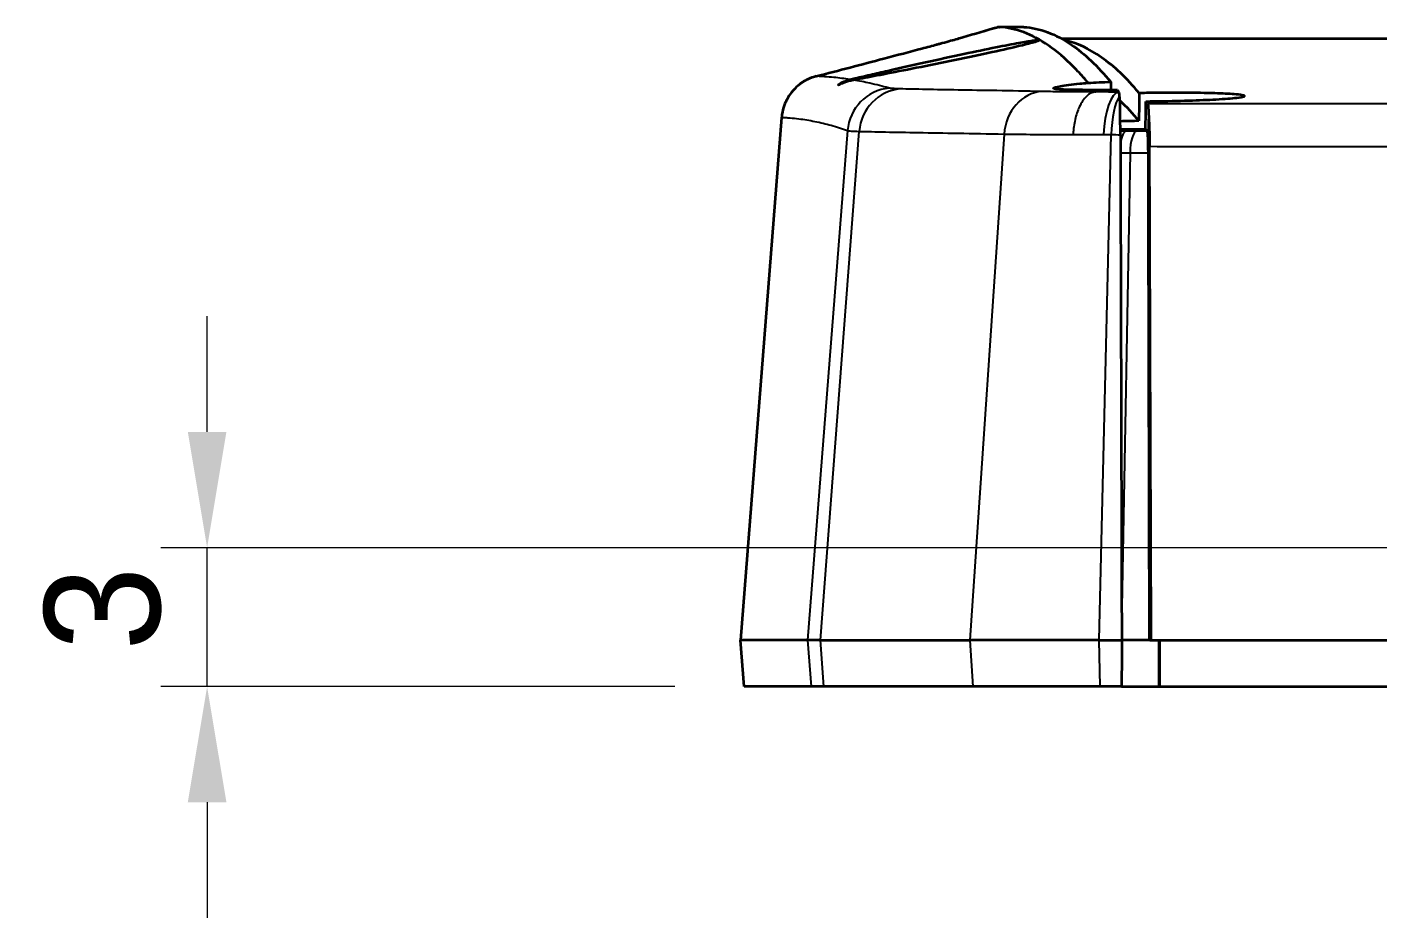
# Model space of a CAD drawing. Header units: millimetres. Extents: x 0 to 1594, y 0 to 281.
# Drawn here: x 1285.7 to 1314.88, y 101.04 to 120.29 of the extents above; entities that cross this region are included whole.
import ezdxf

# ---------------------------------------------------------------- set-up
doc = ezdxf.new("R2010")
doc.units = ezdxf.units.MM
doc.layers.get('Defpoints').update_dxf_attribs({"lineweight": 25})
for name, color, linetype, lineweight in [('Dimension (ISO)', 7, 'Continuous', 18), ('Visible (ISO)', 7, 'Continuous', 35), ('Visible Narrow (ISO)', 7, 'Continuous', 25)]:
    doc.layers.add(name, color=color, linetype=linetype, lineweight=lineweight)
doc.styles.add('Note Text (TK)', font='')
doc.styles.get('Note Text (TK)').set_extended_font_data('MS PGothic')
doc.dimstyles.new('Default - Method 1b (TK)', dxfattribs={"dimtxt": 2.5, "dimasz": 2.5, "dimexe": 1, "dimexo": 1.5, "dimgap": 1, "dimtad": 1, "dimtoh": 1, "dimrnd": 1e-08, "dimdsep": 46, "dimtxsty": 'Note Text (TK)', "dimcen": 0.09, "dimdle": 5, "dimclrd": 100, "dimclre": 100, "dimclrt": 7, "dimadec": 1, "dimazin": 1, "dimtfac": 1, "dimtmove": 0, "dimatfit": 3, "dimfxl": 0, "dimtolj": 1, "dimlwd": -1, "dimlwe": -1, "dimarcsym": 0})

# ---------------------------------------------------------------- blocks, each defined once
blk = doc.blocks.new('*D170')
at = {"layer": 'Defpoints', "color": 0, "transparency": 16777216}
for p in [(1289.589, 109.036), (1318.433, 109.036), (1301.19, 106.036)]:
    blk.add_point(p, dxfattribs=at)
at = {"layer": 'Dimension (ISO)', "color": 100, "transparency": 16777216}
for p, q in [((1289.589, 111.536), (1289.589, 114.036)), ((1316.933, 109.036), (1288.589, 109.036)), ((1289.589, 106.036), (1289.589, 109.036)), ((1299.69, 106.036), (1288.589, 106.036)), ((1289.589, 103.536), (1289.589, 101.036))]:
    blk.add_line(p, q, dxfattribs=at)
for points in [[(1289.172, 111.536), (1290.006, 111.536), (1289.589, 109.036)], [(1289.172, 103.536), (1290.006, 103.536), (1289.589, 106.036)]]:
    blk.add_solid(points, dxfattribs=at)
at = {"layer": 'Dimension (ISO)', "color": 7, "transparency": 16777216, "insert": (1287.339, 106.811), "char_height": 2.5, "attachment_point": 4, "rotation": 90, "style": 'Note Text (TK)'}
blk.add_mtext('\\A1;3', dxfattribs=at)

msp = doc.modelspace()

# ---------------------------------------------------------------- linework, layer by layer
at = {"layer": 'Visible (ISO)'}
for p, q in [((1306.703, 120.2859), (1306.6648, 120.2859)), ((1307.233, 120.2859), (1306.703, 120.2859)), ((1308.0457, 120.0359), (1337.1325, 120.0359)), ((1302.0001, 118.3322), (1301.111, 107.0359)), ((1301.1166, 107.0359), (1301.111, 107.0359)), ((1301.1897, 106.0359), (1301.111, 107.0359)), ((1302.5582, 107.0359), (1301.1166, 107.0359)), ((1302.8369, 107.0359), (1302.5582, 107.0359)), ((1302.8369, 107.0359), (1306.0634, 107.0359)), ((1308.8579, 107.0359), (1306.0634, 107.0359)), ((1308.8579, 107.0359), (1309.3477, 107.0359)), ((1309.9508, 107.0359), (1309.3477, 107.0359)), ((1309.9508, 107.0359), (1309.9832, 107.0359)), ((1309.9832, 107.0359), (1318.5117, 107.0359)), ((1301.1952, 106.0359), (1301.1897, 106.0359)), ((1302.6369, 106.0359), (1301.1952, 106.0359)), ((1302.9133, 106.0359), (1302.6369, 106.0359)), ((1306.1314, 106.0359), (1302.9133, 106.0359)), ((1308.8819, 106.0359), (1306.1314, 106.0359)), ((1309.3446, 106.0359), (1308.8819, 106.0359)), ((1309.3446, 106.0359), (1310.1471, 106.0359)), ((1310.1471, 106.0359), (1310.1687, 106.0359)), ((1310.1687, 106.0359), (1316.9738, 106.0359))]:
    msp.add_line(p, q, dxfattribs=at)
for points in [[(1305.9171, 120.0663), (1306.1664, 120.1395), (1306.4156, 120.2127), (1306.6648, 120.2859)], [(1306.703, 120.2859), (1306.7031, 120.2859), (1306.7033, 120.2859), (1306.7034, 120.2859)], [(1305.6513, 119.9911), (1305.702, 120.0053), (1305.7527, 120.0195), (1305.8034, 120.0337)], [(1305.8034, 120.0337), (1305.8487, 120.0464), (1305.8856, 120.057), (1305.9171, 120.0663)], [(1303.475, 119.1516), (1303.5105, 119.1602), (1303.5495, 119.1695), (1303.5919, 119.1795)], [(1309.1099, 119.1012), (1309.1105, 119.0404), (1309.111, 118.9796), (1309.1116, 118.9188)], [(1308.7778, 118.8848), (1308.7675, 118.898), (1308.7572, 118.9111), (1308.7469, 118.9241)], [(1309.257, 118.9179), (1309.2665, 118.9056), (1309.2761, 118.8932), (1309.2856, 118.8807)], [(1309.3101, 118.6586), (1309.307, 118.7134), (1309.3038, 118.7588), (1309.3004, 118.7941)], [(1309.3078, 118.6974), (1309.4448, 118.5676), (1309.5817, 118.4207), (1309.7187, 118.2568)], [(1309.8623, 118.0786), (1309.8641, 118.2788), (1309.8659, 118.479), (1309.8677, 118.6792)], [(1309.9068, 118.6286), (1309.8938, 118.6456), (1309.8807, 118.6625), (1309.8677, 118.6792)], [(1309.7187, 118.2568), (1309.5811, 118.2541), (1309.4462, 118.2507), (1309.3163, 118.2468)], [(1309.8623, 118.0786), (1309.8736, 118.064), (1309.885, 118.0493), (1309.8963, 118.0345)], [(1309.9138, 118.0116), (1309.9122, 117.9588), (1309.9106, 117.906), (1309.909, 117.8532)]]:
    msp.add_open_spline(points, degree=3, dxfattribs=at)
for points, knots in [([(1308.6195, 119.0803), (1308.6154, 119.0851), (1308.6114, 119.0899), (1308.5286, 119.1884), (1308.4509, 119.276), (1308.3502, 119.3813), (1308.3277, 119.4044), (1308.125, 119.6077), (1307.9453, 119.7601), (1307.3989, 120.1384), (1307.0566, 120.2652), (1306.7034, 120.2859)], [0.5969198, 0.5969198, 0.5969198, 0.5969198, 0.6291619, 0.6291619, 1.2619379, 1.2619379, 1.4447716, 1.4447716, 2.9147939, 2.9147939, 5.9313916, 5.9313916, 5.9313916, 5.9313916]), ([(1307.233, 120.2859), (1307.5756, 120.2651), (1307.9182, 120.1373), (1308.5438, 119.7085), (1308.8269, 119.4414), (1309.1099, 119.1012)], [-5.683478, -5.683478, -5.683478, -5.683478, -2.9032583, -2.9032583, -0.6045057, -0.6045057, -0.6045057, -0.6045057]), ([(1302.744, 119.2212), (1303.2336, 119.3494), (1303.7287, 119.4792), (1304.4926, 119.6804), (1304.7782, 119.7559), (1305.1458, 119.8538), (1305.2573, 119.8837), (1305.3653, 119.9128), (1305.374, 119.9151), (1305.3887, 119.9191), (1305.3947, 119.9207), (1305.4021, 119.9227), (1305.4036, 119.9231), (1305.4058, 119.9237), (1305.4066, 119.9239), (1305.4545, 119.9368), (1305.451, 119.9359), (1305.5391, 119.9599), (1305.5985, 119.9763), (1305.6513, 119.9911)], [0, 0, 0, 0, 0.1518408, 0.1518408, 0.24307822, 0.24307822, 0.28682842, 0.28682842, 0.29074151, 0.29074151, 0.29345456, 0.29345456, 0.2941328, 0.2941328, 0.29447192, 0.29447192, 0.31617725, 0.31617725, 0.38715087, 0.38715087, 0.38715087, 0.38715087]), ([(1303.5919, 119.1795), (1303.6974, 119.2044), (1303.8226, 119.2337), (1304.0806, 119.2932), (1304.2075, 119.3223), (1304.5804, 119.4072), (1304.8406, 119.4658), (1305.3852, 119.5865), (1305.666, 119.6479), (1306.1824, 119.7579), (1306.4164, 119.8066), (1306.8165, 119.8867), (1306.9845, 119.9189), (1307.2457, 119.9658), (1307.3443, 119.982), (1307.4641, 119.9987), (1307.5, 120.0027), (1307.5359, 120.0048), (1307.5448, 120.0049), (1307.5545, 120.0043), (1307.5571, 120.0039), (1307.5605, 120.0029), (1307.5616, 120.0024), (1307.563, 120.0011), (1307.5631, 120.0003), (1307.562, 119.9978), (1307.5597, 119.9959), (1307.5433, 119.9864), (1307.5142, 119.9758), (1307.3989, 119.9406), (1307.2903, 119.9118), (1306.9859, 119.8374), (1306.7824, 119.7907), (1306.3026, 119.6855), (1306.0272, 119.6273), (1305.4638, 119.5115), (1305.1814, 119.4547), (1304.6576, 119.3509), (1304.4185, 119.3042), (1304.0071, 119.2246), (1303.8332, 119.1914), (1303.6398, 119.155), (1303.5951, 119.1466), (1303.5539, 119.139)], [-1.3812946, -1.3812946, -1.3812946, -1.3812946, -1.3240629, -1.3240629, -1.2769022, -1.2769022, -1.193687, -1.193687, -1.1082235, -1.1082235, -1.0303355, -1.0303355, -0.9603267, -0.9603267, -0.8995946, -0.8995946, -0.8604932, -0.8604932, -0.8421112, -0.8421112, -0.8326289, -0.8326289, -0.8250079, -0.8250079, -0.816388, -0.816388, -0.8019133, -0.8019133, -0.7553496, -0.7553496, -0.682309, -0.682309, -0.5983685, -0.5983685, -0.5093235, -0.5093235, -0.4237262, -0.4237262, -0.3451852, -0.3451852, -0.2742071, -0.2742071, -0.250727, -0.250727, -0.250727, -0.250727]), ([(1309.7237, 118.8577), (1309.4534, 119.181), (1309.1831, 119.438), (1308.6447, 119.8176), (1308.3768, 119.9413), (1308.1088, 119.9997)], [-5.0734475, -5.0734475, -5.0734475, -5.0734475, -2.8781144, -2.8781144, -0.7033194, -0.7033194, -0.7033194, -0.7033194]), ([(1302.744, 119.2212), (1302.7346, 119.2188), (1302.7236, 119.2158), (1302.6953, 119.2073), (1302.6783, 119.202), (1302.6314, 119.1849), (1302.6021, 119.1739), (1302.512, 119.1297), (1302.4518, 119.103), (1302.308, 118.9804), (1302.2602, 118.9354), (1302.1745, 118.825), (1302.1398, 118.7737), (1302.0584, 118.6149), (1302.014, 118.4887), (1302.0006, 118.3393), (1302.0003, 118.3358), (1302.0001, 118.3322)], [-0.1277307671, -0.1277307671, -0.1277307671, -0.1277307671, -0.1265084804, -0.1265084804, -0.1252861938, -0.1252861938, -0.1240639072, -0.1240639072, -0.1228416206, -0.1228416206, -0.1223630014, -0.1223630014, -0.122068029, -0.122068029, -0.1216299871, -0.1216299871, -0.1216193339, -0.1216193339, -0.1216193339, -0.1216193339]), ([(1303.5539, 119.139), (1303.5304, 119.1346), (1303.5081, 119.1297), (1303.3684, 119.0953), (1303.281, 119.054), (1303.2371, 119.0377), (1303.2323, 119.0362), (1303.228, 119.0353), (1303.2271, 119.0351), (1303.226, 119.035), (1303.2256, 119.035), (1303.225, 119.0351), (1303.2247, 119.0351), (1303.2242, 119.0353), (1303.224, 119.0354), (1303.2236, 119.0359), (1303.2236, 119.0364), (1303.2243, 119.0384), (1303.2262, 119.0406), (1303.2361, 119.0494), (1303.2482, 119.0581), (1303.3069, 119.0934), (1303.3774, 119.1281), (1303.475, 119.1516)], [0, 0, 0, 0, 0.01331736, 0.01331736, 0.08834264, 0.08834264, 0.10106838, 0.10106838, 0.10491875, 0.10491875, 0.10722026, 0.10722026, 0.10926892, 0.10926892, 0.11184574, 0.11184574, 0.11697345, 0.11697345, 0.12916458, 0.12916458, 0.15344012, 0.15344012, 0.21054451, 0.21054451, 0.21054451, 0.21054451]), ([(1308.7469, 118.9241), (1308.5716, 118.9242), (1308.417, 118.9255), (1308.1855, 118.93), (1308.1001, 118.9329), (1308, 118.9389), (1307.9711, 118.9412), (1307.9361, 118.9452), (1307.9258, 118.9466), (1307.9128, 118.9487), (1307.909, 118.9494), (1307.903, 118.9507), (1307.9005, 118.9512), (1307.8958, 118.9523), (1307.8936, 118.9529), (1307.8884, 118.9544), (1307.8857, 118.9553), (1307.8771, 118.9589), (1307.8741, 118.9617), (1307.8749, 118.9764), (1307.9261, 118.9908), (1308.1226, 119.0241), (1308.2654, 119.0426), (1308.5006, 119.0682), (1308.5585, 119.0742), (1308.6195, 119.0803)], [-0.39044995, -0.39044995, -0.39044995, -0.39044995, -0.32487133, -0.32487133, -0.2723563, -0.2723563, -0.24518339, -0.24518339, -0.23161697, -0.23161697, -0.22546157, -0.22546157, -0.22085853, -0.22085853, -0.21597627, -0.21597627, -0.20844288, -0.20844288, -0.18801187, -0.18801187, -0.1069739, -0.1069739, -0.02674496, -0.02674496, -0.00245352, -0.00245352, -0.00245352, -0.00245352]), ([(1308.6195, 119.0803), (1308.6942, 119.0843), (1308.7734, 119.088), (1308.9376, 119.095), (1309.0223, 119.0983), (1309.1099, 119.1012)], [-0.059910869, -0.059910869, -0.059910869, -0.059910869, -0.030162697, -0.030162697, -0.001052901, -0.001052901, -0.001052901, -0.001052901]), ([(1309.257, 118.9179), (1309.0768, 118.9187), (1308.9068, 118.9207), (1308.75, 118.924), (1308.7484, 118.924), (1308.7469, 118.9241)], [-0.061989042, -0.061989042, -0.061989042, -0.061989042, -0.004028237, -0.004028237, -0.003446903, -0.003446903, -0.003446903, -0.003446903]), ([(1308.7778, 118.8848), (1308.7778, 118.8847), (1308.7776, 118.8846), (1308.7767, 118.8845), (1308.7764, 118.8844), (1308.776, 118.8844)], [0, 0, 0, 0, 0.0005838622, 0.0005838622, 0.00080892757, 0.00080892757, 0.00080892757, 0.00080892757]), ([(1309.3004, 118.7941), (1309.3002, 118.7963), (1309.3, 118.7984), (1309.2951, 118.8479), (1309.2903, 118.8746), (1309.2856, 118.8807)], [0.037105584, 0.037105584, 0.037105584, 0.037105584, 0.038795417, 0.038795417, 0.0767238, 0.0767238, 0.0767238, 0.0767238]), ([(1309.7237, 118.8577), (1309.7226, 118.7266), (1309.7215, 118.5955), (1309.7198, 118.3952), (1309.7193, 118.326), (1309.7187, 118.2568)], [-0.060102013, -0.060102013, -0.060102013, -0.060102013, -0.02076172, -0.02076172, 0, 0, 0, 0]), ([(1309.8677, 118.6792), (1309.9339, 118.6798), (1310.0004, 118.6806), (1310.3159, 118.685), (1310.5618, 118.6905), (1311.0098, 118.7048), (1311.2098, 118.7133), (1311.5727, 118.7334), (1311.7258, 118.7451), (1311.906, 118.7656), (1311.9566, 118.7742), (1312.0011, 118.7888), (1312.0068, 118.7949), (1311.9919, 118.8063), (1311.9729, 118.8117), (1311.9045, 118.8232), (1311.8496, 118.8291), (1311.6711, 118.8426), (1311.528, 118.8494), (1311.1653, 118.8602), (1310.9425, 118.8638), (1310.456, 118.8662), (1310.1968, 118.8649), (1309.8658, 118.8603), (1309.7944, 118.8591), (1309.7237, 118.8577)], [-0.79234578, -0.79234578, -0.79234578, -0.79234578, -0.77235174, -0.77235174, -0.69766294, -0.69766294, -0.62677745, -0.62677745, -0.54829356, -0.54829356, -0.49386798, -0.49386798, -0.45436466, -0.45436466, -0.41688631, -0.41688631, -0.37090191, -0.37090191, -0.30131293, -0.30131293, -0.22414966, -0.22414966, -0.14630592, -0.14630592, -0.12472512, -0.12472512, -0.12472512, -0.12472512]), ([(1309.3179, 117.96), (1309.3176, 118.0836), (1309.3168, 118.2037), (1309.3145, 118.4287), (1309.313, 118.5304), (1309.3108, 118.6302), (1309.3105, 118.6447), (1309.3101, 118.6586)], [0, 0, 0, 0, 0.037211362, 0.037211362, 0.075645186, 0.075645186, 0.082516463, 0.082516463, 0.082516463, 0.082516463]), ([(1309.9068, 118.6286), (1309.9114, 118.6226), (1309.9157, 118.5962), (1309.9221, 118.5195), (1309.9245, 118.4804), (1309.9266, 118.4335)], [0, 0, 0, 0, 0.037090102, 0.037090102, 0.061679043, 0.061679043, 0.061679043, 0.061679043]), ([(1309.9266, 118.4335), (1309.9271, 118.4267), (1309.9276, 118.4198), (1309.9335, 118.3314), (1309.9381, 118.2299), (1309.9433, 118.051), (1309.9447, 117.9853), (1309.9468, 117.849), (1309.9474, 117.779), (1309.9477, 117.708)], [0.039699878, 0.039699878, 0.039699878, 0.039699878, 0.043262706, 0.043262706, 0.084016543, 0.084016543, 0.10558439, 0.10558439, 0.127003628, 0.127003628, 0.127003628, 0.127003628]), ([(1309.3175, 118.0773), (1309.3253, 118.0773), (1309.3332, 118.0772), (1309.5088, 118.0765), (1309.6842, 118.077), (1309.8623, 118.0786)], [-0.9780614, -0.9780614, -0.9780614, -0.9780614, -0.975527116, -0.975527116, -0.921660306, -0.921660306, -0.921660306, -0.921660306]), ([(1309.3179, 117.96), (1309.3209, 116.8634), (1309.3239, 115.7665), (1309.3338, 112.1247), (1309.3408, 109.5801), (1309.3477, 107.0359)], [0.4033537, 0.4033537, 0.4033537, 0.4033537, 0.7332702, 0.7332702, 1.4979758, 1.4979758, 1.4979758, 1.4979758]), ([(1309.8963, 118.0345), (1309.899, 118.031), (1309.9015, 118.0134), (1309.9058, 117.9525), (1309.9076, 117.9107), (1309.9089, 117.8569), (1309.909, 117.855), (1309.909, 117.8532)], [0, 0, 0, 0, 0.021808732, 0.021808732, 0.042770125, 0.042770125, 0.043506792, 0.043506792, 0.043506792, 0.043506792]), ([(1309.909, 117.8532), (1309.9107, 117.8137), (1309.9121, 117.7692), (1309.9141, 117.6715), (1309.9147, 117.6191), (1309.9149, 117.5655)], [0.043710906, 0.043710906, 0.043710906, 0.043710906, 0.059480552, 0.059480552, 0.075621228, 0.075621228, 0.075621228, 0.075621228]), ([(1309.9832, 107.0359), (1309.9757, 109.281), (1309.9683, 111.5263), (1309.9564, 115.0835), (1309.952, 116.3957), (1309.9477, 117.708)], [0.011013, 0.011013, 0.011013, 0.011013, 0.6868411, 0.6868411, 1.0818451, 1.0818451, 1.0818451, 1.0818451]), ([(1309.9149, 117.5655), (1309.9162, 117.0285), (1309.9174, 116.4915), (1309.9258, 112.9818), (1309.9329, 110.0087), (1309.94, 107.0359)], [0.5894411, 0.5894411, 0.5894411, 0.5894411, 0.750872, 0.750872, 1.6445521, 1.6445521, 1.6445521, 1.6445521]), ([(1309.3477, 107.0359), (1309.3472, 106.8685), (1309.3467, 106.7022), (1309.3457, 106.3691), (1309.3451, 106.203), (1309.3446, 106.0359)], [0.00100527, 0.00100527, 0.00100527, 0.00100527, 0.05140962, 0.05140962, 0.10172985, 0.10172985, 0.10172985, 0.10172985]), ([(1310.1687, 106.0359), (1310.1692, 106.2022), (1310.1697, 106.3687), (1310.1707, 106.7026), (1310.1712, 106.8694), (1310.1717, 107.0359)], [0.00100173, 0.00100173, 0.00100173, 0.00100173, 0.05104509, 0.05104509, 0.10117123, 0.10117123, 0.10117123, 0.10117123])]:
    msp.add_open_spline(points, degree=3, knots=knots, dxfattribs=at)
msp.add_rational_spline([(1310.1502, 107.0359), (1310.1486, 106.5354), (1310.1471, 106.0359)], [2.38457034659, 2.38617960925, 2.38778787099], degree=2, dxfattribs=at)
at = {"layer": 'Visible Narrow (ISO)'}
for p, q in [((1301.1166, 107.0359), (1302.0052, 118.333)), ((1303.4245, 118.049), (1302.5582, 107.0359)), ((1302.8369, 107.0359), (1303.6777, 118.0316)), ((1306.8071, 117.9727), (1306.0634, 107.0359)), ((1308.8579, 107.0359), (1309.1202, 117.9602)), ((1309.5259, 117.5659), (1309.3458, 107.7469)), ((1301.1952, 106.0359), (1301.1166, 107.0359)), ((1302.5582, 107.0359), (1302.6369, 106.0359)), ((1302.9133, 106.0359), (1302.8369, 107.0359)), ((1306.0634, 107.0359), (1306.1314, 106.0359)), ((1308.8819, 106.0359), (1308.8579, 107.0359))]:
    msp.add_line(p, q, dxfattribs=at)
for centre, major_axis, ratio, start_param, end_param in [((1303.0016, 118.2546), (-0.1396, 0.9902), 0.9994211, 0.1160933, 1.3522766), ((1304.4208, 117.9706), (-0.4052, -0.9142), 0.99938, 3.6568713, 5.0508362), ((1304.6462, 117.9532), (0.0286, 0.9996), 0.9716815, 0.1188904, 1.5200057), ((1307.6685, 117.8942), (0.0234, 0.9997), 0.8644325, 0.0803457, 1.5124896), ((1309.3003, 117.882), (0.0033, 1), 0.3448562, 0.0521212, 1.4933896), ((1309.4244, 117.8817), (0.0011, 1), 0.3052192, 0.4221452, 1.4926041), ((1309.4508, 117.5357), (0.0006, 0.5), 0.3052033, 0.0512797, 1.0541843), ((1309.6756, 117.5354), (0.0006, 0.5), 0.2999812, 0.0511427, 1.5100548)]:
    msp.add_ellipse(centre, major_axis=major_axis, ratio=ratio, start_param=start_param, end_param=end_param, dxfattribs=at)
for points in [[(1305.8034, 120.0337), (1306.1034, 120.1178), (1306.4034, 120.2018), (1306.7034, 120.2859)], [(1302.7483, 119.2219), (1302.746, 119.2216), (1302.7445, 119.2214), (1302.744, 119.2212)], [(1302.7586, 119.2223), (1302.7552, 119.2225), (1302.7518, 119.2224), (1302.7483, 119.2219)], [(1304.3232, 118.9656), (1304.3184, 118.9673), (1304.3136, 118.9687), (1304.3087, 118.9701)], [(1304.5594, 118.949), (1304.5574, 118.949), (1304.5554, 118.9491), (1304.5535, 118.9491)], [(1307.711, 118.8906), (1307.6802, 118.8911), (1307.6507, 118.8917), (1307.6225, 118.8923)], [(1308.7796, 118.8848), (1308.779, 118.8848), (1308.7784, 118.8848), (1308.7778, 118.8848)], [(1302.0001, 118.3322), (1302.0001, 118.3323), (1302.0018, 118.3326), (1302.0052, 118.333)], [(1309.9266, 118.4335), (1309.9223, 118.2929), (1309.9181, 118.1523), (1309.9138, 118.0116)], [(1308.9567, 117.9605), (1309.0108, 117.9603), (1309.0653, 117.9602), (1309.1202, 117.9602)], [(1309.1202, 117.9602), (1309.1861, 117.9601), (1309.252, 117.96), (1309.3179, 117.96)]]:
    msp.add_open_spline(points, degree=3, dxfattribs=at)
for points, knots in [([(1303.475, 119.1516), (1303.3573, 119.1698), (1303.2413, 119.1846), (1303.0608, 119.2028), (1302.9951, 119.2084), (1302.8993, 119.215), (1302.8688, 119.2169), (1302.8117, 119.22), (1302.7854, 119.2212), (1302.7586, 119.2223)], [-2.0721371, -2.0721371, -2.0721371, -2.0721371, -1.0978138, -1.0978138, -0.5321804, -0.5321804, -0.2658904, -0.2658904, -0.0319399, -0.0319399, -0.0319399, -0.0319399]), ([(1304.3087, 118.9701), (1304.2429, 118.9886), (1304.1783, 119.0058), (1304.0448, 119.0394), (1303.9764, 119.0555), (1303.7885, 119.0968), (1303.6703, 119.1196), (1303.5539, 119.139)], [-4.2913379, -4.2913379, -4.2913379, -4.2913379, -3.7864625, -3.7864625, -3.2455392, -3.2455392, -2.288828, -2.288828, -2.288828, -2.288828]), ([(1304.5535, 118.9491), (1304.4891, 118.9509), (1304.4373, 118.9532), (1304.3596, 118.9586), (1304.3343, 118.9618), (1304.3232, 118.9656)], [-0.16483588, -0.16483588, -0.16483588, -0.16483588, -0.08365986, -0.08365986, 0, 0, 0, 0]), ([(1307.6225, 118.8923), (1306.9306, 118.9078), (1306.3286, 118.9158), (1305.3054, 118.9325), (1304.885, 118.9403), (1304.5594, 118.949)], [-0.81212378, -0.81212378, -0.81212378, -0.81212378, -0.40606189, -0.40606189, 0, 0, 0, 0]), ([(1308.776, 118.8844), (1308.5416, 118.8842), (1308.3229, 118.8848), (1307.9737, 118.8871), (1307.8323, 118.8886), (1307.711, 118.8906)], [-0.16209888, -0.16209888, -0.16209888, -0.16209888, -0.08171622, -0.08171622, -0.01655271, -0.01655271, -0.01655271, -0.01655271]), ([(1308.776, 118.8844), (1308.7105, 118.8769), (1308.6461, 118.8441), (1308.5272, 118.7315), (1308.4738, 118.6529), (1308.3923, 118.4757), (1308.3621, 118.3839), (1308.3175, 118.185), (1308.3036, 118.0792), (1308.2983, 117.9689), (1308.2982, 117.9667), (1308.2981, 117.9645)], [-0.1431941, -0.1431941, -0.1431941, -0.1431941, -0.10412994, -0.10412994, -0.06506513, -0.06506513, -0.0325326, -0.0325326, 0, 0, 0.00066594, 0.00066594, 0.00066594, 0.00066594]), ([(1309.2856, 118.8807), (1309.2133, 118.8809), (1309.1421, 118.8813), (1309.0295, 118.8821), (1308.9875, 118.8825), (1308.9461, 118.8829), (1308.9174, 118.8832), (1308.889, 118.8835), (1308.8335, 118.8841), (1308.8064, 118.8844), (1308.7796, 118.8848)], [-0.056269149, -0.056269149, -0.056269149, -0.056269149, -0.03320339, -0.03320339, -0.019260478, -0.019260478, -0.019260478, -0.009630239, -0.009630239, -0.000304854, -0.000304854, -0.000304854, -0.000304854]), ([(1316.0259, 118.6241), (1314.9609, 118.6246), (1313.9021, 118.6252), (1311.8616, 118.6267), (1310.879, 118.6276), (1309.9068, 118.6286)], [-0.64576106, -0.64576106, -0.64576106, -0.64576106, -0.32288053, -0.32288053, -0.01816627, -0.01816627, -0.01816627, -0.01816627]), ([(1302.0052, 118.333), (1302.035, 118.3372), (1302.0641, 118.331), (1302.1229, 118.3273), (1302.1523, 118.3251), (1302.2441, 118.3174), (1302.3064, 118.311), (1302.4858, 118.2888), (1302.6027, 118.27), (1302.8375, 118.223), (1302.9554, 118.1948), (1303.1317, 118.1456), (1303.1904, 118.128), (1303.3076, 118.0905), (1303.3664, 118.0747), (1303.4245, 118.049)], [0, 0, 0, 0, 0.2658904, 0.2658904, 0.5321804, 0.5321804, 1.0978138, 1.0978138, 2.1636928, 2.1636928, 3.2455392, 3.2455392, 3.7864625, 3.7864625, 4.3273857, 4.3273857, 4.3273857, 4.3273857]), ([(1303.4245, 118.049), (1303.4346, 118.045), (1303.4609, 118.0416), (1303.5454, 118.0359), (1303.6037, 118.0335), (1303.6777, 118.0316)], [0, 0, 0, 0, 0.08365986, 0.08365986, 0.16731972, 0.16731972, 0.16731972, 0.16731972]), ([(1303.6777, 118.0316), (1304.0087, 118.0225), (1304.4383, 118.0144), (1305.4852, 117.9969), (1306.1027, 117.9886), (1306.8071, 117.9727)], [0, 0, 0, 0, 0.40606189, 0.40606189, 0.81212378, 0.81212378, 0.81212378, 0.81212378]), ([(1306.8071, 117.9727), (1306.9875, 117.9695), (1307.2102, 117.9675), (1307.7132, 117.9649), (1307.9953, 117.9644), (1308.2981, 117.9645)], [0, 0, 0, 0, 0.08171622, 0.08171622, 0.16150605, 0.16150605, 0.16150605, 0.16150605]), ([(1308.2981, 117.9645), (1308.3311, 117.9642), (1308.3643, 117.9639), (1308.4349, 117.9632), (1308.4723, 117.9629), (1308.51, 117.9627), (1308.5646, 117.9622), (1308.6198, 117.9619), (1308.7679, 117.9611), (1308.8617, 117.9607), (1308.9567, 117.9605)], [0.000932898, 0.000932898, 0.000932898, 0.000932898, 0.009630239, 0.009630239, 0.019260478, 0.019260478, 0.019260478, 0.03320339, 0.03320339, 0.056269149, 0.056269149, 0.056269149, 0.056269149]), ([(1309.4436, 118.035), (1309.4175, 118.0351), (1309.3916, 118.0351), (1309.3497, 118.0352), (1309.3336, 118.0353), (1309.3177, 118.0353)], [0, 0, 0, 0, 0.008203034, 0.008203034, 0.013310597, 0.013310597, 0.013310597, 0.013310597]), ([(1309.6685, 118.0348), (1309.631, 118.0348), (1309.5935, 118.0349), (1309.5185, 118.0349), (1309.481, 118.035), (1309.4436, 118.035)], [0, 0, 0, 0, 0.011792066, 0.011792066, 0.023584132, 0.023584132, 0.023584132, 0.023584132]), ([(1309.8963, 118.0345), (1309.8586, 118.0346), (1309.8209, 118.0346), (1309.7449, 118.0347), (1309.7067, 118.0347), (1309.6685, 118.0348)], [0.000166377, 0.000166377, 0.000166377, 0.000166377, 0.012007857, 0.012007857, 0.024015714, 0.024015714, 0.024015714, 0.024015714]), ([(1309.9477, 117.708), (1310.8367, 117.7071), (1311.7341, 117.7063), (1313.7109, 117.7049), (1314.793, 117.7042), (1315.8813, 117.7037)], [0.05080137, 0.05080137, 0.05080137, 0.05080137, 0.32288053, 0.32288053, 0.64576106, 0.64576106, 0.64576106, 0.64576106]), ([(1309.319, 117.5662), (1309.35, 117.5661), (1309.3811, 117.5661), (1309.45, 117.566), (1309.488, 117.566), (1309.5259, 117.5659)], [-0.021458283, -0.021458283, -0.021458283, -0.021458283, -0.011792066, -0.011792066, 0, 0, 0, 0]), ([(1309.5259, 117.5659), (1309.5645, 117.5659), (1309.6032, 117.5659), (1309.6805, 117.5658), (1309.7192, 117.5657), (1309.7578, 117.5657), (1309.8102, 117.5656), (1309.8625, 117.5656), (1309.9149, 117.5655)], [-0.024015714, -0.024015714, -0.024015714, -0.024015714, -0.012007857, -0.012007857, 0, 0, 0, 0.016233674, 0.016233674, 0.016233674, 0.016233674])]:
    msp.add_open_spline(points, degree=3, knots=knots, dxfattribs=at)

# ---------------------------------------------------------------- dimensions: what is measured, and where the dimension line sits
at = {"layer": 'Dimension (ISO)', "color": 100, "true_color": 0x00ff3f}
dim = msp.add_linear_dim(base=(1289.5891, 109.0359), p1=(1301.1897, 106.0359), p2=(1318.4332, 109.0359), angle=270, dimstyle='Default - Method 1b (TK)', override={"dimgap": 1, "dimtoh": 0, "dimdec": 2, "dimtol": 0, "dimlim": 0, "dimtp": 0, "dimtm": 0, "dimtdec": 2, "dimtofl": 1, "dimatfit": 1}, dxfattribs=at)
dim.commit()
dim.dimension.update_dxf_attribs({"geometry": '*D170', "text_midpoint": (1289.5891, 107.5359), "dimtype": 160})

doc.saveas('drawing.dxf')
